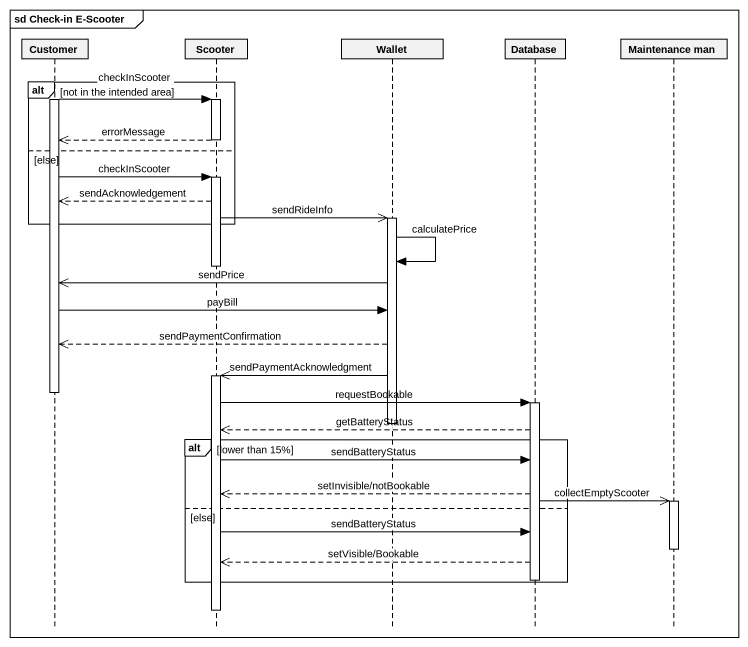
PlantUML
@startuml
mainframe sd Check-in E-Scooter
hide footbox
participant Customer
participant Scooter
participant Wallet
participant "Database" as Database_
participant "Maintenance man" as Maintenance_man

alt not in the intended area
  activate Customer
  Customer -> Scooter : checkInScooter
  activate Scooter
  Scooter -->> Customer : errorMessage
  deactivate Scooter
else else
  Customer -> Scooter : checkInScooter
  activate Scooter
  Scooter -->> Customer : sendAcknowledgement
  Scooter ->> Wallet : sendRideInfo
  activate Wallet
end
Wallet -> Wallet : calculatePrice
deactivate Scooter
Wallet ->> Customer : sendPrice
Customer -> Wallet : payBill
Wallet -->> Customer : sendPaymentConfirmation
Wallet ->> Scooter : sendPaymentAcknowledgment
activate Scooter
deactivate Customer
Scooter -> Database_ : requestBookable
activate Database_
deactivate Wallet
Database_ -->> Scooter : getBatteryStatus
alt lower than 15%
  Scooter -> Database_ : sendBatteryStatus
  Database_ -->> Scooter : setInvisible/notBookable
  Database_ ->> Maintenance_man : collectEmptyScooter
  activate Maintenance_man
else else
  Scooter -> Database_ : sendBatteryStatus
  deactivate Maintenance_man
  Database_ -->> Scooter : setVisible/Bookable
  deactivate Database_
end
deactivate Scooter
@enduml
